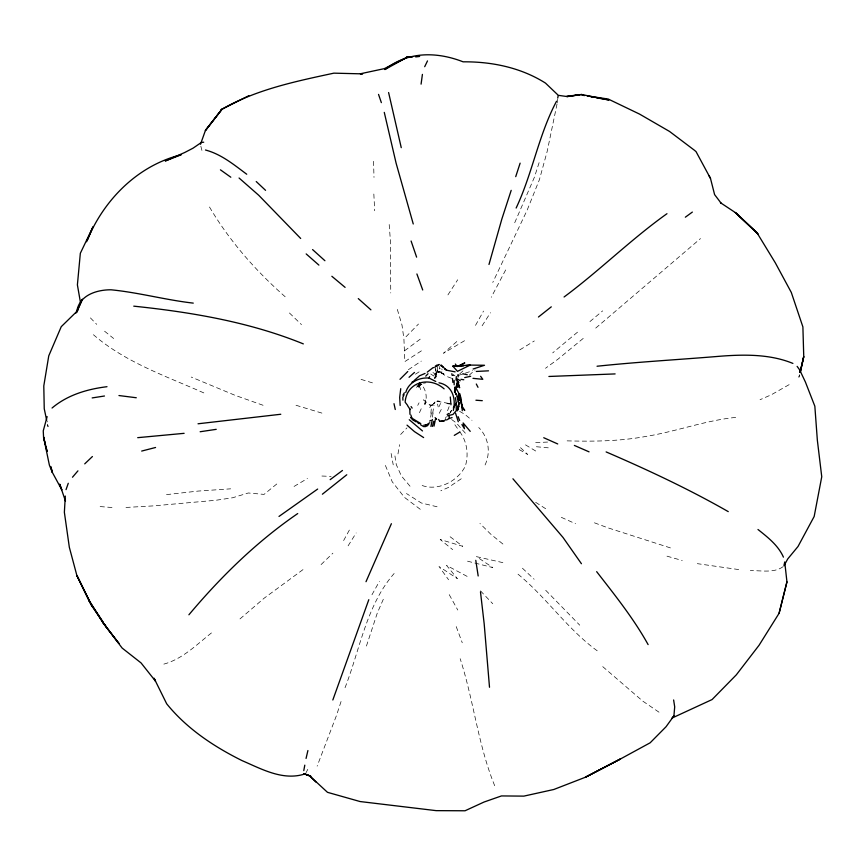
<?xml version="1.0" encoding="UTF-8"?>
<svg xmlns="http://www.w3.org/2000/svg" width="865" height="865" viewBox="0 0 865 865"><rect width="100%" height="100%" fill="white"/><g stroke="black" fill="none" stroke-linecap="round" stroke-linejoin="round"><path stroke-width="0.65" stroke-dasharray="4.33 3.24" d="M419.395 382.838L419.168 387.942L418.898 383.736L420.498 389.38L419.46 385.779M419.244 382.676L418.411 388.58L419.147 384.903M430.846 413.286L431.689 405.382L437.009 400.96L439.377 401.23L436.836 401.23L438.209 406.928M424.91 404.344L425.429 399.857L424.91 404.344C427.851 396.559 425.677 387.812 419.428 382.438M557.168 102.859L557.579 99.259M432.705 413.135L433.981 405.123M432.392 417.19L433.257 411.935M430.662 417.125L431.462 412.378M397.976 453.92L399.533 444.686M557.028 104.059L547.188 151.364L539.425 179.639L527.066 210.368L492.769 282.433M435.765 378.362L436.23 373.345L435.582 368.944M799.498 374.675L798.892 377.248L799.833 373.604M440.026 365.819L439.247 368.955L442.318 367.344M435.614 367.052L436.165 373.799L435.441 376.74L436.079 371.658L436.165 373.799L434.306 378.589L437.485 370.653L437.409 367.084M485.081 464.97C490.996 452.287 488.595 437.506 478.745 427.505M345.038 687.707C360.045 649.323 366.382 605.295 394.137 573.495M539.111 162.663L534.343 177.39L514.383 223.516M341.059 701.526L336.561 715.269L317.152 766.13M418.617 386.006L419.32 383.887M366.436 646.036L377.281 613.09L383.952 597.802M447.573 410.702L449.205 406.42M439.171 406.474L440.49 403.458M419.449 412.713L421.925 407.188M505.668 269.945L491.255 297.257M306.037 772.694L307.778 769.353M417.719 405.361L419.06 402.831M450.535 412.108L451.465 410.345L448.654 415.449M437.485 370.653L435.765 373.907L434.035 375.15L436.122 374.707M439.225 413.297L441.691 408.648M343.632 540.538L350.541 527.909M371.95 594.785L379.432 581.356M475.512 325.359L483.524 311.086M445.248 418.541L446.372 416.649M418.79 386.958L421.017 384.568L425.115 382.535M429.732 407.631L430.835 405.869L423.558 399.814L425.45 403.101L425.234 401.49M348.108 545.847L356.153 532.97M482.129 325.781L490.477 312.697M447.929 294.911L457.682 279.795M448.989 414.4L450.989 411.751M434.306 378.589L436.263 376.016L434.187 378.513M433.311 403.977L435.019 402.052L433.668 403.577M400.646 434.479L406.95 427.894M421.396 350.844L404.852 361.581L403.912 338.875L418.487 324.04M321.077 564.586L332.884 553.189M434.035 375.15L436.63 372.696L435.765 373.907L439.68 371.582L435.528 372.026L442.177 372.112L441.907 368.933M459.748 373.896L463.391 370.49M782.955 566.759C773.861 573.354 760.919 570.349 750.323 570.684M469.176 375.259L475.123 369.885M239.994 618.918L264.085 598.245L303.702 569.105M456.785 341.567L443.496 353.255L466.084 339.804M595.747 328.084L700.477 238.599M577.506 332.171L552.713 352.866M589.93 321.585L602.646 310.881M276.757 484L264.041 494.391L248.298 492.985L232.609 497.764L216.12 500.24L153.505 505.884L125.176 507.496M211.438 632.942C196.041 645.106 181.466 660.136 161.669 664.655M583.226 338.41L558.185 359.018L545.512 368.274M461.25 478.756L448.481 487.428L440.836 490.79M404.593 350.768L420.79 338.745M408.334 369.723L421.277 361.105M415.46 374.21L421.082 370.555M519.789 349.882L534.321 340.961M789.129 384.655L771.266 394.797L760.054 399.706M294.068 486.433L307.453 478.518M421.017 384.568L415.362 387.769L419.655 385.531M431.689 405.382L432.522 405.079L429.721 404.907M459.153 375.194L464.062 373.561M465.294 373.15L472.668 370.696M416.844 385.747L419.968 384.86M423.515 383.26L425.883 382.817M735.672 417.417C705.116 420.466 676.246 431.549 646.058 436.393C619.405 441.399 592.32 441.561 565.321 440.815M166.523 494.618L198.215 491.071L230.652 488.833M451.195 403.468L445.648 403.393L449.778 404.042M535.684 442.599L549.221 441.993M436.836 401.23L449.432 403.555M321.931 476.031L331.122 476.399M442.177 372.112L438.025 371.864L444.037 374.134L440.599 372.372L446.113 376.21L452.806 378.762M100.135 506.576L112.169 507.528M536.43 446.74L550.875 448.07M738.678 569.57L697.309 563.656M502.857 562.628L476.561 556.671L492.747 567.559L465.716 560.725M437.063 506.771L421.32 502.987L406.464 493.526M422.174 485.514C438.285 491.385 458.266 480.962 465.392 465.921C468.895 454.33 466.959 441.031 459.466 431.354M666.991 556.163L682.236 560.498M321.899 413.102L293.094 404.387M361.062 379.378L372.447 382.86M453.865 375.626L451.281 374.815L454.352 375.788M670.418 547.902L608.063 527.877L593.033 522.287M263.068 405.274L235.085 395.327L191.251 377.064M203.826 392.915C165.853 376.048 125.349 362.338 93.42 334.733M561.331 517.335L575.539 523.747M467.111 576.382L446.567 565.418L457.39 578.642L438.998 566.488L448.567 579.723M459.607 411.362L464.97 414.421L471.998 420.314M519.195 449.562L527.607 454.417L518.438 445.702M432.943 372.577L435.56 374.113L435.928 375.648M525.498 444.87L538.095 452.46M658.989 712.187L642.803 701.137L602.299 666.255M535.64 502.316L547.686 510.004M430.759 374.004L433.765 376.005M451.411 373.28L455.368 376.113M451.649 419.514L456.417 423.007L466.322 434.306M420.26 509.301L404.442 497.353L392.256 481.827L385.336 465.305M450.135 536.765L462.764 546.323L440.188 539.49L452.665 549.632M104.6 331.219L113.661 338.518M502.889 544.031L490.542 533.986L479.945 523.476M597.207 650.783C566.597 628.531 545.707 596.299 516.318 572.803M285.169 296.76C255.11 270.258 228.414 239.767 208.314 204.983M522.438 568.218L534.127 579.226M289.44 312.979L301.474 324.613M545.729 590.298L579.734 625.168M90.425 317.898L96.707 324.343M480.497 590.882L492.747 603.727M419.957 383.044L421.168 384.471M410.021 486.217L401.36 475.901L396.3 464.667L394.624 453.909M454.882 424.78L458.742 430.229M449.227 594.644L457.769 610.03M456.223 626.617L462.256 642.771M201.934 150.413L200.604 145.288M494.694 785.723C477.999 744.873 473.75 700.499 460.169 658.719M397.327 309.421L401.987 325.056L403.912 338.875M47.499 424.207L48.051 426.78L47.218 421.331M391.121 453.487L393.229 464.84M389.196 224.532L390.418 241L390.742 292.954M373.842 194.03L374.696 210.757M373.55 161.301L373.994 177.39"/><path stroke-width="1.3" d="M432.359 419.493L430.9 426.423M446.567 420.001L449.162 418.519L449.205 415.265M454.558 392.353L454.752 387.131L455.682 394.548M450.979 404.788L450.287 397.013M458.958 395.954L459.066 393.726L459.921 396.062L459.347 399.165M65.308 496.067L64.367 512.285L69.33 547.275L76.899 575.582L88.9 600.407L92.112 606.354L106.903 627.914L122.138 648.058L141.06 662.925L155.516 681.177L154.046 678.203L166.675 703.786C186.775 728.644 213.666 746.484 242.038 760.605C261.554 768.974 282.823 781.009 304.631 774.024L310.816 776.197L303.712 773.591L309.778 775.959L327.478 792.318L360.078 801.541L436.165 810.646L465.024 810.775L484.054 802.028L501.473 795.93L523.855 796.124L553.795 789.496L585.389 777.246L620.183 759.124L650.156 742.797L666.05 726.741L673.932 715.82L674.7 706.878L673.63 699.969M459.077 402.582L457.715 409.869L458.764 403.609L458.201 401.068M409.956 414.303L409.794 408.507M456.017 380.135L456.32 376.556M456.45 386.893L456.958 383.011L456.277 387.531M459.985 400.549L460.299 396.04L458.926 395.327M421.082 84.143L422.412 74.39M453.303 410.475C456.223 398.754 452.438 385.347 438.977 382.806M456.298 387.423L456.666 384.947M303.777 770.618L304.794 765.147M557.709 98.091L558.163 95.853M400.733 388.666L399.684 397.37L400.16 405.48M455.412 390.85L456.006 388.017L459.099 393.813L458.937 400.7L456.255 393.672M784.187 564.575L784.728 561.969L786.945 581.875L779.095 613.274L759.081 645.236L736.31 674.851L712.1 699.547L672.073 718.037L673.932 715.82M433.992 426.175L435.236 420.368M800.363 372.22L803.747 356.585L802.893 326.905L791.302 292.446L775.321 262.852L756.853 232.555L735.261 212.52L720.426 202.691M458.007 376.967L458.493 374.837L457.628 375.021M306.059 758.443L307.908 750.55M800.103 372.091L803.747 356.585L800.147 372.393M779.095 613.274L786.945 581.875M47.143 416.627L43.25 430.846L43.553 436.998L49.381 465.111L52.246 472.214L61.858 489.904L59.696 484.13L65.502 501.138M488.985 264.474L501.862 219.007L511.193 190.354M432.359 426.423L433.819 421.233M458.439 407.361L458.872 405.934L457.358 410.799L458.764 403.609L457.131 396.494M515.724 176.644L520.125 163.15M66.043 489.622L68.27 483.286M200.507 144.25L205.383 130.561L221.981 109.206C256.289 89.506 295.581 81.397 333.868 73.157L362.619 73.871L360.413 73.763L384.33 68.638L407.393 57.122L412.713 56.809M368.804 599.694L332.83 699.99M405.739 392.505C408.356 382.525 419.266 377.097 429.072 378.081L429.635 376.61M76.693 312.124C78.726 295.333 96.556 289.699 111.055 289.797C138.66 292.5 165.637 299.982 193.263 303.118M516.135 208.043C532.462 173.519 538.549 135.026 556.53 101.259M86.608 241.757C103.076 200.637 137.221 165.572 181.12 154.792L165.291 160.987L184.656 152.532L193.003 148.196L201.491 142.39L203.718 142.217M87.279 240.329L92.987 226.846L80.337 253.283L77.396 284.855L80.467 302.501M366.003 581.702L391.38 523.714M76.801 312.2L82.402 299.236L75.915 313.141M404.052 394.71L402.831 397.392L402.917 400.181M424.693 66.702L427.494 60.907M436.155 366.587L436.966 365.084L435.149 366.338M783.906 565.872L787.766 558.898L798.017 546.485L814.17 516.481L821.75 476.766L817.349 440.22L814.841 406.204L805.412 382.038L799.617 369.788L797.119 366.36M453.303 408.01L456.201 403.068L455.433 397.705M402.96 395.121L404.366 392.807M437.539 366.09L438.101 365.289M425.753 376.156L428.002 373.756M188.905 614.788C220.835 576.75 256.667 541.717 297.722 513.561M72.487 477.231L77.926 470.863M445.529 419.59L444.296 421.006L439.809 421.396L438.62 419.439M399.987 379.292L407.772 371.507M414.324 380.416L419.579 375.767L425.083 373.431M77.764 310.535L61.253 326.667L48.754 355.861L43.791 385.963L44.245 408.777L46.688 420.347M414.465 372.447L409.048 377.302M84.727 463.867L92.414 456.536M420.498 424.726L423.526 426.564L425.396 426.618L428.705 424.564L423.796 425.191M427.245 372.166L433.03 367.657L434.295 367.528M429.818 422.704L427.18 424.401M346.768 474.766L322.386 494.207M538.452 317.012L551.286 306.837M564.077 296.987C599.542 270.669 630.974 239.335 666.969 213.698M330.16 479.653L342.454 470.474M317.66 489.06L278.995 516.437M685.34 217.202L692.357 212.076M52.051 408.021C67.535 394.937 87.203 389.142 107.001 386.698M448.805 413.459L447.118 414.508M459.91 432.003L454.287 435.376M411.945 382.189L414.259 380.914M429.656 421.039L430.954 420.379M221.051 109.682L248.806 95.723M443.075 420.898L439.809 421.396M473.112 369.009L484.519 365.268L470.214 365.084L452.795 366.144L457.488 371.334L470.214 365.084L466.289 365.538M449.162 418.519L452.071 417.59M447.54 415.849L453 414.432L456.309 410.67L456.201 403.068M141.687 451.065L155.57 447.486M464.689 377.583L470.657 376.297M438.123 364.727L439.355 364.489M92.166 397.922L104.47 396.008M581.55 94.48L566.889 96.621L581.55 94.48L608.992 100.005L596.115 97.745M200.139 431.743L216.218 429.343M137.708 437.668L184.115 433.333M459.758 366.306L463.672 365.841M579.388 94.804L565.71 96.372L558.303 95.323L545.469 83.083C520.925 67.578 491.871 61.577 463.11 61.826C436.782 51.522 407.783 51.294 384.882 69.557L407.393 57.122L406.561 57.198L411.794 56.885M280.79 414.259L198.031 423.785M597.045 366.241C637.992 361.894 679.112 359.656 720.123 356.229C744.311 354.369 770.131 354.034 792.902 363.419M435.246 419.384L436.63 419.276M548.907 376.47L615.123 373.918M415.719 56.647L419.644 56.409M415.384 56.647L419.374 56.409M476.312 371.453L488.52 370.825M475.923 400.225L482.302 400.679M472.982 378.34L482.821 379.324L480.605 376.286M133.761 306.156C191.381 312.2 249.412 321.953 303.334 343.892M452.795 366.144L454.968 366.382M118.959 395.543L136.292 397.749M460.904 379.346L463.791 379.746M582.004 95.182L584.621 95.572M587.227 95.95L608.16 99.01L639.516 114.072L669.553 131.458L694.39 150.229L696.033 151.613L710.489 178.417L714.598 194.614L721.313 203.448M590.968 96.837L593.541 97.291M462.916 373.81L467.284 374.761M455.141 371.853L447.475 370.393L444.859 369.031L446.427 370.036L442.588 366.555M205.481 150.013C221.256 154.175 233.918 164.707 246.73 174.243M606.127 451.919C647.723 469.868 688.918 489.125 728.254 511.626M429.072 378.081L435.776 381.476M574.36 445.432L589.043 451.844M543.739 437.722L557.73 443.961M425.569 424.942L427.321 425.775M423.634 437.571L414.454 431.613L407.026 425.137M416.26 421.947L412.594 419.785L410.734 417.449L420.768 423.58M444.123 388.85C429.602 375.961 406.691 381.692 405.134 402.171L407.577 405.361M457.207 378.848L460.256 380.741M417.752 422.78L419.114 423.666M220.434 169.821L230.814 177.228M422.498 430.954L409.253 419.709M757.978 529.488C767.763 537.284 778.23 545.383 783.43 557.136M239.064 178.006L258.711 195.252L300.685 238.47M331.857 276.281L345.103 287.364M306.178 253.921L318.893 265.101M358.283 298.598L370.912 309.843M312.568 249.574L324.916 260.722M256.235 181.553L265.566 190.343M315.909 782.068L309.778 775.959M435.117 417.633L436.263 418.811M461.445 403.901L462.256 407.783L464.743 410.41L461.953 406.063L461.694 404.269L462.288 410.745M470.225 431.354L463.132 422.963L464.462 428.748L461.921 424.553M407.653 405.761L410.161 409.599M512.923 478.778L563.007 537.446L581.431 563.721M458.861 382.773L457.261 380.86L459.618 387.769L457.207 379.746M102.989 622.822L118.819 643.268L102.989 622.822L88.9 600.407L103.303 622.411M596.655 571.646C614.896 595.163 633.634 618.486 648.112 644.598M455.358 364.035L457.142 366.609M411.08 406.572L412.14 408.118M104.741 624.606L106.903 627.914M709.149 175.941L710.489 178.417M476.301 384.017L477.999 387.325M458.288 421.742L455.563 413.265M458.158 416.703L459.639 420.466M416.898 273.956L422.715 289.991M378.535 94.393L381.357 102.632M411.091 241.011L416.616 257.143M410.886 415.016L411.848 418.109M395.262 409.502L393.997 403.674M459.888 393.802L461.013 403.674M413.254 223.981L396.116 163.226L384.276 112.385M45.737 446.189L47.034 451.389M47.099 451.346L43.553 436.998L45.413 444.891M388.601 92.544L401.252 147.656M459.012 394.613L459.261 395.9M460.764 396.959L461.975 405.955M461.694 404.269L462.256 407.783M475.782 560.347L478.183 575.982M454.601 388.666L455.001 391.704M480.475 591.811L484.195 623.935L489.504 687.264M799.617 369.788L799.93 372.285M452.492 378.611L452.892 382.438M457.401 380.773L457.769 387.261L457.542 382.806M454.147 380.395L454.157 384.817M206.324 129.307L205.383 130.561L221.981 109.206L206.324 129.307M464.667 362.986L458.753 365.917L464.667 362.986M620.183 759.124L585.389 777.246L620.183 759.124M441.464 365.43L440.782 365.106L442.902 366.933L441.464 365.43M736.861 213.698L735.261 212.52L758 234.015L736.861 213.698M79.926 581.648L76.899 575.582L92.112 606.354L79.926 581.648M52.246 472.214L50.949 467.003L52.246 472.214"/></g></svg>
